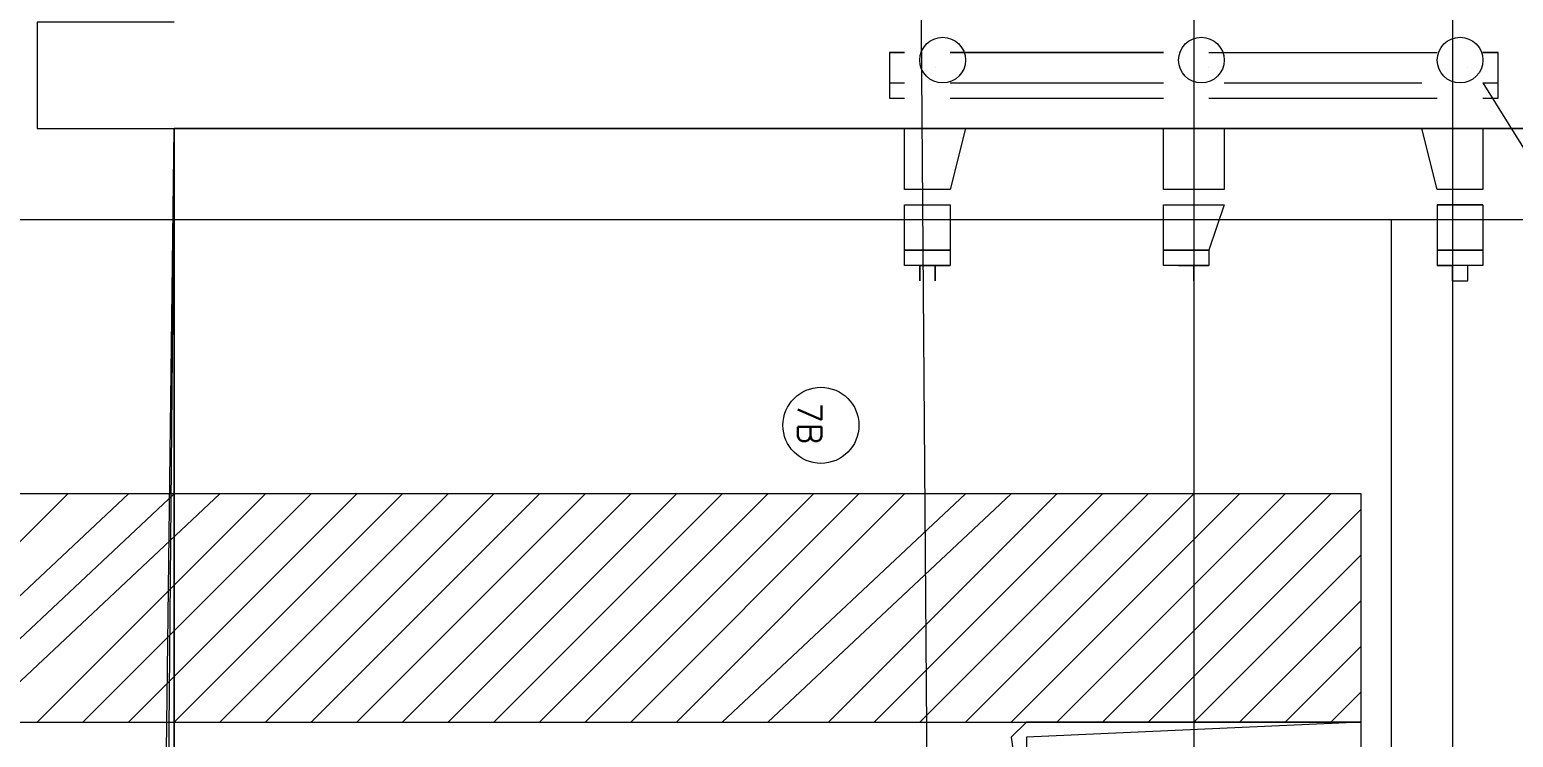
# Model space of a CAD drawing. Header units: inches. Extents: x 5 to 1823, y 18 to 726.
# Drawn here: x 486.973 to 489.162, y 290.965 to 292.009 of the extents above; entities that cross this region are included whole.
import ezdxf

# ---------------------------------------------------------------- set-up
doc = ezdxf.new("R2010")
doc.units = ezdxf.units.IN
doc.header["$MEASUREMENT"] = 0
for name, color, linetype in [('PDF2_0', 7, 'Continuous'), ('PDF2_01', 1, 'Continuous'), ('PDF2_06', 6, 'Continuous'), ('PDF2_EL0001', 1, 'Continuous'), ('PDF2_PDF_Layer 1', 7, 'Continuous'), ('PDF2_PROJET', 4, 'Continuous'), ('PDF2_Texto', 1, 'Continuous')]:
    doc.layers.add(name, color=color, linetype=linetype)
for name, color, linetype, true_color in [('PDF2_ENIT-EL00132', 7, 'Continuous', 0x00dddd), ('PDF2_ENIT-EL0C132', 7, 'Continuous', 0x00dddd), ('PDF2_TUB-ELETRICA', 7, 'Continuous', 0x7fbfff)]:
    doc.layers.add(name, color=color, linetype=linetype, true_color=true_color)
doc.styles.add('PDF RomanS', font='romans__.ttf')

msp = doc.modelspace()

# ---------------------------------------------------------------- linework, layer by layer
at = {"layer": 'PDF2_0', "lineweight": 5}
for points in [[(488.2412, 291.9749), (488.2637, 291.9749), (488.2412, 291.9749), (488.2412, 291.9076), (488.2637, 291.9076)], [(488.6454, 291.9749), (488.331, 291.9749), (488.6454, 291.9749)], [(488.7127, 291.9749), (489.0495, 291.9749)], [(488.7352, 291.9749), (489.027, 291.9749)], [(489.1393, 291.9749), (489.1168, 291.9749), (489.1393, 291.9749)], [(489.1168, 291.9076), (489.1393, 291.9076), (489.1393, 291.9749)], [(488.2861, 291.9525), (488.2861, 291.9525)], [(488.3086, 291.9525), (488.3086, 291.9525)], [(488.3086, 291.9525), (488.3086, 291.9525)], [(488.6678, 291.9525), (488.6678, 291.9525)], [(488.6903, 291.9525), (488.6903, 291.9525)], [(488.7127, 291.9525), (488.7127, 291.9525)], [(489.0719, 291.9525), (489.0719, 291.9525)], [(489.0944, 291.9525), (489.0944, 291.9525)], [(488.2412, 291.93), (488.2637, 291.93)], [(488.331, 291.93), (488.6454, 291.93)], [(488.7352, 291.93), (489.027, 291.93)], [(489.1168, 291.93), (489.1393, 291.93)], [(488.331, 291.9076), (488.6454, 291.9076)], [(488.7127, 291.9076), (489.0495, 291.9076)], [(488.2637, 291.8627), (488.331, 291.8627), (488.3535, 291.8627), (488.331, 291.7729), (488.2637, 291.7729), (488.2637, 291.8627), (488.331, 291.8627)], [(488.6454, 291.8627), (488.7352, 291.8627)], [(489.027, 291.8627), (489.1168, 291.8627)], [(488.331, 291.7729), (488.2637, 291.7729)], [(488.7352, 291.7729), (488.6454, 291.7729)], [(489.1168, 291.7729), (489.0495, 291.7729)], [(488.3086, 291.6606), (488.331, 291.6606), (488.2637, 291.6606), (488.2637, 291.6831), (488.2637, 291.7504), (488.331, 291.7504)], [(488.2637, 291.7504), (488.331, 291.7504), (488.331, 291.6831), (488.331, 291.6606)], [(488.331, 291.7504), (488.331, 291.7504)], [(488.6678, 291.6606), (488.6903, 291.6606), (488.6903, 291.6382), (488.6903, 291.6606), (488.6903, 291.6382), (488.6903, 291.6606), (488.7127, 291.6606), (488.6454, 291.6606), (488.6454, 291.6831), (488.6454, 291.7504), (488.7352, 291.7504)], [(488.6454, 291.7504), (488.7352, 291.7504), (488.7127, 291.6831), (488.7127, 291.6606)], [(488.7352, 291.7504), (488.7352, 291.7504)], [(489.0495, 291.7504), (489.1168, 291.7504), (489.1168, 291.6831), (489.1168, 291.6606), (489.0495, 291.6606), (489.0719, 291.6606), (489.0719, 291.6382), (489.0944, 291.6382), (489.0944, 291.6606), (489.0719, 291.6606), (489.0719, 291.6382), (489.0719, 291.6606)], [(489.1168, 291.7504), (489.0495, 291.7504), (489.0495, 291.6831), (489.0495, 291.6606)], [(489.1168, 291.7504), (489.1168, 291.7504)], [(488.2637, 291.6831), (488.2637, 291.6831)], [(488.6454, 291.6831), (488.6454, 291.6831)], [(489.0495, 291.6831), (489.0495, 291.6831)], [(488.2861, 291.6606), (488.2861, 291.6606)], [(489.0944, 291.6606), (489.0944, 291.6606)]]:
    msp.add_lwpolyline(points, dxfattribs=at)
for points in [[(488.6454, 291.7729), (488.6454, 291.8627), (488.7352, 291.8627), (488.7352, 291.7729)], [(489.0495, 291.7729), (489.027, 291.8627), (489.1168, 291.8627), (489.1168, 291.7729)], [(488.3086, 291.6831), (488.2637, 291.6831), (488.3086, 291.6831), (488.2637, 291.6831)], [(488.3086, 291.6831), (488.331, 291.6831), (488.3086, 291.6831), (488.331, 291.6831)], [(488.6903, 291.6831), (488.6454, 291.6831), (488.6903, 291.6831), (488.6454, 291.6831)], [(488.6903, 291.6831), (488.7127, 291.6831), (488.6903, 291.6831), (488.7127, 291.6831)], [(489.0719, 291.6831), (489.0495, 291.6831), (489.0719, 291.6831), (489.0495, 291.6831)], [(489.0719, 291.6831), (489.1168, 291.6831), (489.0719, 291.6831), (489.1168, 291.6831)], [(488.3086, 291.6606), (488.3086, 291.6382), (488.3086, 291.6606), (488.2861, 291.6606), (488.2861, 291.6382), (488.2861, 291.6606)]]:
    msp.add_lwpolyline(points, close=True, dxfattribs=at)
for centre in [(488.3198, 291.9637), (488.3198, 291.9637), (488.7015, 291.9637), (488.7015, 291.9637), (489.0832, 291.9637), (489.0832, 291.9637)]:
    msp.add_circle(centre, 0.0337, dxfattribs=at)
at = {"layer": 'PDF2_01', "lineweight": 5}
for points in [[(487.186, 289.3705), (487.186, 291.8627), (487.1635, 289.3705)], [(487.1635, 290.0665), (487.186, 291.8627), (487.186, 290.0665)]]:
    msp.add_lwpolyline(points, dxfattribs=at)
at = {"layer": 'PDF2_06', "lineweight": 5}
for points in [[(487.186, 292.0198), (486.9839, 292.0198), (486.9839, 291.8627), (487.186, 291.8627)], [(490.1721, 291.0769), (490.1721, 291.8627), (487.186, 291.8627), (490.1721, 291.8627)]]:
    msp.add_lwpolyline(points, dxfattribs=at)
at = {"layer": 'PDF2_EL0001', "lineweight": 5}
for points in [[(489.8802, 291.728), (485.9736, 291.728)], [(488.9821, 290.8523), (488.9821, 291.728)]]:
    msp.add_lwpolyline(points, dxfattribs=at)
at = {"layer": 'PDF2_ENIT-EL00132', "lineweight": 5}
msp.add_circle((488.1402, 291.4249), 0.0561, dxfattribs=at)
at = {"layer": 'PDF2_ENIT-EL0C132', "lineweight": 5}
msp.add_lwpolyline([(489.1168, 291.93), (489.2291, 291.7504)], dxfattribs=at)
at = {"layer": 'PDF2_PDF_Layer 1', "lineweight": 5}
msp.add_lwpolyline([(488.4208, 290.9646), (488.4433, 290.8074), (488.9372, 290.8074), (488.9372, 290.987), (488.4433, 290.987)], close=True, dxfattribs=at)
msp.add_lwpolyline([(488.9372, 290.8074), (488.9372, 290.9646), (488.9372, 290.987), (488.4433, 290.9646), (488.4433, 290.8074)], dxfattribs=at)
at = {"layer": 'PDF2_PROJET', "lineweight": 5}
for points in [[(486.4226, 293.6364), (486.4226, 291.3238), (486.7594, 290.987), (488.6005, 290.987)], [(486.7594, 290.987), (487.1186, 291.3238), (486.7594, 290.987), (488.9372, 290.987), (488.9372, 291.3238), (486.8941, 291.3238), (486.6696, 291.0993), (486.8941, 291.3238)], [(487.0513, 290.987), (487.388, 291.3238)], [(487.2533, 290.987), (487.5901, 291.3238)], [(487.4554, 290.987), (487.7922, 291.3238)], [(487.6575, 290.987), (487.9942, 291.3238)], [(487.8595, 290.987), (488.1963, 291.3238)], [(488.0616, 290.987), (488.4208, 291.3238)], [(488.2861, 290.987), (488.6229, 291.3238)], [(488.4882, 290.987), (488.825, 291.3238)], [(488.8923, 291.3238), (488.5555, 290.987), (488.8923, 291.3238)], [(488.6229, 290.987), (488.9372, 291.3014)], [(488.6903, 290.987), (488.9372, 291.234)], [(488.7576, 290.987), (488.9372, 291.1667)], [(488.8923, 290.987), (488.9372, 291.0319)]]:
    msp.add_lwpolyline(points, dxfattribs=at)
for points in [[(487.0288, 291.3238), (486.7369, 291.0319)], [(487.186, 291.3238), (486.8267, 290.987)], [(487.2533, 291.3238), (486.8941, 290.987)], [(487.3207, 291.3238), (486.9839, 290.987)], [(487.4554, 291.3238), (487.1186, 290.987)], [(487.5228, 291.3238), (487.186, 290.987)], [(487.6575, 291.3238), (487.3207, 290.987)], [(487.7248, 291.3238), (487.388, 290.987)], [(487.8595, 291.3238), (487.5228, 290.987)], [(487.9269, 291.3238), (487.5901, 290.987)], [(488.0616, 291.3238), (487.7248, 290.987)], [(488.129, 291.3238), (487.7922, 290.987)], [(488.2637, 291.3238), (487.9269, 290.987)], [(488.3535, 291.3238), (487.9942, 290.987)], [(488.4882, 291.3238), (488.1514, 290.987)], [(488.5555, 291.3238), (488.2188, 290.987)], [(488.6903, 291.3238), (488.3535, 290.987)], [(488.7576, 291.3238), (488.4208, 290.987)], [(488.9372, 291.0993), (488.825, 290.987)]]:
    msp.add_lwpolyline(points, close=True, dxfattribs=at)
at = {"layer": 'PDF2_TUB-ELETRICA', "lineweight": 5}
for points in [[(488.6903, 293.1873), (488.6903, 289.3031)], [(488.2861, 292.2668), (488.3086, 289.3031), (488.2861, 288.7643)]]:
    msp.add_lwpolyline(points, dxfattribs=at)
msp.add_lwpolyline([(489.0719, 292.2444), (489.0719, 289.3031), (489.0719, 288.5398, -0.406385), (488.6903, 288.1581), (487.6126, 288.1581)], format="xyb", dxfattribs=at)

# ---------------------------------------------------------------- texts
at = {"layer": 'PDF2_Texto', "insert": (488.1062, 291.4585), "char_height": 0.03499, "attachment_point": 7, "rotation": 270, "style": 'PDF RomanS'}
msp.add_mtext('7B', dxfattribs=at)

doc.saveas('drawing.dxf')
